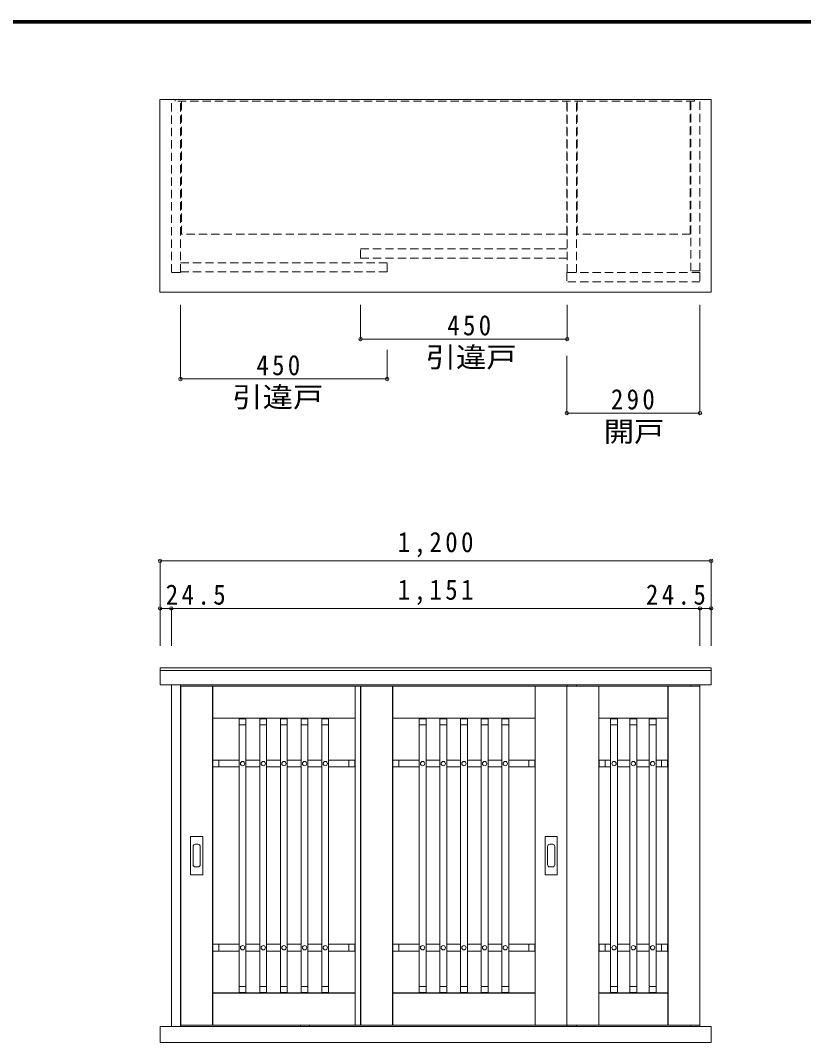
# Model space of a CAD drawing. Units: millimetres at full size, sheet at 1:15. Extents: x -2920 to 2930, y -2153 to 2088.
# Drawn here: x -1208 to 498, y -138 to 2088 of the extents above; entities that cross this region are included whole.
import ezdxf
from ezdxf.enums import TextEntityAlignment as Align

# ---------------------------------------------------------------- set-up
doc = ezdxf.new("R2010")
doc.units = ezdxf.units.MM
doc.header["$LTSCALE"] = 15
doc.header["$PDMODE"] = 32
doc.header["$PDSIZE"] = 7.5
doc.linetypes.add('DASHED1', pattern=[1.8, 1.2, -0.6])
doc.layers.add('2-2', color=7, linetype='Continuous', lineweight=18)
doc.layers.add('F-1', color=6, linetype='Continuous')
doc.styles.add('ＭＳ ゴシック', font='')
doc.styles.get('ＭＳ ゴシック').set_extended_font_data('MS Gothic')

msp = doc.modelspace()

# ---------------------------------------------------------------- linework, layer by layer
at = {"layer": '2-2'}
for p, q in [((-904.11, 1495.55), (-904.11, 1915.55)), ((296.39, 1915.55), (-904.11, 1915.55)), ((296.39, 1495.55), (296.39, 1915.55)), ((296.39, 1495.55), (-904.11, 1495.55)), ((-859.11, 1306.85), (-859.11, 1468.12)), ((-467.11, 1393.66), (-467.11, 1468.12)), ((-17.11, 1393.66), (-17.11, 1468.12)), ((271.89, 1232.58), (271.89, 1468.12)), ((-409.11, 1306.85), (-409.11, 1370.51)), ((-18.11, 1232.58), (-18.11, 1357.42)), ((-903.61, 910.98), (-903.61, 807.31)), ((296.39, 910.98), (296.39, 807.31)), ((-903.61, 807.31), (-903.61, 726.16)), ((-879.11, 807.31), (-879.11, 726.16)), ((271.89, 807.31), (271.89, 726.16)), ((296.39, 807.31), (296.39, 726.16)), ((-903.61, 641.02), (-903.61, 678.02)), ((296.39, 678.02), (-903.61, 678.02)), ((296.39, 672.02), (-903.61, 672.02)), ((296.39, 641.02), (296.39, 678.02)), ((-903.61, 641.02), (296.39, 641.02)), ((-879.11, 641.02), (-879.11, -102.98)), ((-859.11, 641.02), (-859.11, -102.98)), ((-859.11, 638.02), (-259.61, 638.02)), ((-859.11, 638.02), (-858.61, 638.02)), ((-859.11, -99.98), (-859.11, 638.02)), ((-858.61, -99.98), (-858.61, 638.02)), ((-858.61, -99.98), (-858.61, 638.02)), ((-789.61, 638.02), (-789.11, 638.02)), ((-789.11, -99.98), (-789.11, 638.02)), ((-559.11, 638.02), (-18.11, 638.02)), ((-479.11, 638.02), (-478.61, 638.02)), ((-479.11, -99.98), (-479.11, 638.02)), ((-478.61, -99.98), (-478.61, 638.02)), ((-478.61, -99.98), (-478.61, 638.02)), ((-467.11, -99.98), (-467.11, 638.02)), ((-466.61, 638.02), (-466.61, -99.98)), ((-397.61, -99.98), (-397.61, 638.02)), ((-397.61, -99.98), (-397.61, 638.02)), ((-397.11, 638.02), (-397.61, 638.02)), ((-397.11, -99.98), (-397.11, 638.02)), ((-86.61, 638.02), (-87.11, 638.02)), ((-87.11, -99.98), (-87.11, 638.02)), ((-18.11, 638.02), (-18.11, -99.98)), ((-17.61, 638.02), (-17.61, -99.98)), ((-17.61, -99.98), (-17.61, 638.02)), ((-17.11, 638.02), (-17.11, 641.02)), ((2.89, 638.02), (2.89, 641.02)), ((51.39, -99.98), (51.39, 638.02)), ((51.89, 638.02), (51.39, 638.02)), ((51.39, -99.98), (51.39, 638.02)), ((51.89, -99.98), (51.89, 638.02)), ((202.39, 638.02), (201.89, 638.02)), ((201.89, -99.98), (201.89, 638.02)), ((251.89, 638.02), (251.89, 641.02)), ((271.39, -99.98), (271.39, 638.02)), ((271.39, -99.98), (271.39, 638.02)), ((271.89, 638.02), (271.89, -99.98)), ((-479.11, 568.52), (-789.11, 568.52)), ((-479.11, 568.52), (-789.11, 568.52)), ((-479.11, 568.02), (-789.11, 568.02)), ((-731.61, 567.02), (-731.61, 554.02)), ((-716.61, 567.02), (-731.61, 567.02)), ((-716.61, 554.02), (-716.61, 567.02)), ((-686.61, 567.02), (-686.61, 554.02)), ((-671.61, 567.02), (-686.61, 567.02)), ((-671.61, 554.02), (-671.61, 567.02)), ((-641.61, 567.02), (-641.61, 554.02)), ((-626.61, 567.02), (-641.61, 567.02)), ((-626.61, 554.02), (-626.61, 567.02)), ((-596.61, 567.02), (-596.61, 554.02)), ((-581.61, 567.02), (-596.61, 567.02)), ((-581.61, 554.02), (-581.61, 567.02)), ((-551.61, 567.02), (-551.61, 554.02)), ((-536.61, 567.02), (-551.61, 567.02)), ((-536.61, 554.02), (-536.61, 567.02)), ((-397.11, 568.52), (-87.11, 568.52)), ((-397.11, 568.52), (-87.11, 568.52)), ((-397.11, 568.02), (-87.11, 568.02)), ((-339.61, 554.02), (-339.61, 567.02)), ((-339.61, 567.02), (-324.61, 567.02)), ((-324.61, 567.02), (-324.61, 554.02)), ((-294.61, 554.02), (-294.61, 567.02)), ((-294.61, 567.02), (-279.61, 567.02)), ((-279.61, 567.02), (-279.61, 554.02)), ((-249.61, 554.02), (-249.61, 567.02)), ((-249.61, 567.02), (-234.61, 567.02)), ((-234.61, 567.02), (-234.61, 554.02)), ((-204.61, 554.02), (-204.61, 567.02)), ((-204.61, 567.02), (-189.61, 567.02)), ((-189.61, 567.02), (-189.61, 554.02)), ((-159.61, 554.02), (-159.61, 567.02)), ((-159.61, 567.02), (-144.61, 567.02)), ((-144.61, 567.02), (-144.61, 554.02)), ((51.89, 568.52), (201.89, 568.52)), ((201.89, 568.52), (51.89, 568.52)), ((201.89, 568.02), (51.89, 568.02)), ((77.39, 554.02), (77.39, 567.02)), ((77.39, 567.02), (92.39, 567.02)), ((92.39, 567.02), (92.39, 554.02)), ((119.39, 554.02), (119.39, 567.02)), ((119.39, 567.02), (134.39, 567.02)), ((134.39, 567.02), (134.39, 554.02)), ((161.39, 554.02), (161.39, 567.02)), ((161.39, 567.02), (176.39, 567.02)), ((176.39, 567.02), (176.39, 554.02)), ((-731.61, 554.02), (-716.61, 554.02)), ((-731.61, -15.98), (-731.61, 554.02)), ((-716.61, -15.98), (-716.61, 554.02)), ((-686.61, 554.02), (-671.61, 554.02)), ((-686.61, -15.98), (-686.61, 554.02)), ((-671.61, -15.98), (-671.61, 554.02)), ((-641.61, 554.02), (-626.61, 554.02)), ((-641.61, -15.98), (-641.61, 554.02)), ((-626.61, -15.98), (-626.61, 554.02)), ((-596.61, 554.02), (-581.61, 554.02)), ((-596.61, -15.98), (-596.61, 554.02)), ((-581.61, -15.98), (-581.61, 554.02)), ((-551.61, 554.02), (-536.61, 554.02)), ((-551.61, -15.98), (-551.61, 554.02)), ((-536.61, -15.98), (-536.61, 554.02)), ((-324.61, 554.02), (-339.61, 554.02)), ((-339.61, -15.98), (-339.61, 554.02)), ((-324.61, -15.98), (-324.61, 554.02)), ((-279.61, 554.02), (-294.61, 554.02)), ((-294.61, -15.98), (-294.61, 554.02)), ((-279.61, -15.98), (-279.61, 554.02)), ((-234.61, 554.02), (-249.61, 554.02)), ((-249.61, -15.98), (-249.61, 554.02)), ((-234.61, -15.98), (-234.61, 554.02)), ((-189.61, 554.02), (-204.61, 554.02)), ((-204.61, -15.98), (-204.61, 554.02)), ((-189.61, -15.98), (-189.61, 554.02)), ((-144.61, 554.02), (-159.61, 554.02)), ((-159.61, -15.98), (-159.61, 554.02)), ((-144.61, -15.98), (-144.61, 554.02)), ((92.39, 554.02), (77.39, 554.02)), ((77.39, -15.98), (77.39, 554.02)), ((92.39, -15.98), (92.39, 554.02)), ((134.39, 554.02), (119.39, 554.02)), ((119.39, -15.98), (119.39, 554.02)), ((134.39, -15.98), (134.39, 554.02)), ((176.39, 554.02), (161.39, 554.02)), ((161.39, -15.98), (161.39, 554.02)), ((176.39, -15.98), (176.39, 554.02)), ((-775.61, 477.02), (-788.61, 477.02)), ((-788.61, 477.02), (-788.61, 462.02)), ((-775.61, 462.02), (-775.61, 477.02)), ((-731.61, 477.02), (-775.61, 477.02)), ((-686.61, 477.02), (-716.61, 477.02)), ((-641.61, 477.02), (-671.61, 477.02)), ((-596.61, 477.02), (-626.61, 477.02)), ((-551.61, 477.02), (-581.61, 477.02)), ((-492.61, 477.02), (-536.61, 477.02)), ((-479.61, 477.02), (-492.61, 477.02)), ((-492.61, 477.02), (-492.61, 462.02)), ((-479.61, 462.02), (-479.61, 477.02)), ((-396.61, 477.02), (-383.61, 477.02)), ((-396.61, 462.02), (-396.61, 477.02)), ((-383.61, 477.02), (-383.61, 462.02)), ((-383.61, 477.02), (-339.61, 477.02)), ((-324.61, 477.02), (-294.61, 477.02)), ((-279.61, 477.02), (-249.61, 477.02)), ((-234.61, 477.02), (-204.61, 477.02)), ((-189.61, 477.02), (-159.61, 477.02)), ((-144.61, 477.02), (-100.61, 477.02)), ((-100.61, 477.02), (-87.61, 477.02)), ((-100.61, 462.02), (-100.61, 477.02)), ((-87.61, 477.02), (-87.61, 462.02)), ((52.39, 477.02), (65.39, 477.02)), ((52.39, 462.02), (52.39, 477.02)), ((65.39, 477.02), (65.39, 462.02)), ((65.39, 477.02), (77.39, 477.02)), ((92.39, 477.02), (119.39, 477.02)), ((134.39, 477.02), (161.39, 477.02)), ((176.39, 477.02), (188.39, 477.02)), ((188.39, 477.02), (201.39, 477.02)), ((188.39, 462.02), (188.39, 477.02)), ((201.39, 477.02), (201.39, 462.02)), ((-788.61, 462.02), (-775.61, 462.02)), ((-731.61, 462.02), (-775.61, 462.02)), ((-686.61, 462.02), (-716.61, 462.02)), ((-641.61, 462.02), (-671.61, 462.02)), ((-596.61, 462.02), (-626.61, 462.02)), ((-551.61, 462.02), (-581.61, 462.02)), ((-492.61, 462.02), (-536.61, 462.02)), ((-492.61, 462.02), (-479.61, 462.02)), ((-383.61, 462.02), (-396.61, 462.02)), ((-383.61, 462.02), (-339.61, 462.02)), ((-324.61, 462.02), (-294.61, 462.02)), ((-279.61, 462.02), (-249.61, 462.02)), ((-234.61, 462.02), (-204.61, 462.02)), ((-189.61, 462.02), (-159.61, 462.02)), ((-144.61, 462.02), (-100.61, 462.02)), ((-87.61, 462.02), (-100.61, 462.02)), ((65.39, 462.02), (52.39, 462.02)), ((65.39, 462.02), (77.39, 462.02)), ((92.39, 462.02), (119.39, 462.02)), ((134.39, 462.02), (161.39, 462.02)), ((176.39, 462.02), (188.39, 462.02)), ((201.39, 462.02), (188.39, 462.02)), ((-837.36, 310.52), (-837.36, 227.52)), ((-810.86, 310.52), (-837.36, 310.52)), ((-821.36, 293.77), (-826.86, 293.77)), ((-810.86, 227.52), (-810.86, 310.52)), ((-65.36, 310.52), (-38.86, 310.52)), ((-65.36, 227.52), (-65.36, 310.52)), ((-54.86, 293.77), (-49.36, 293.77)), ((-38.86, 310.52), (-38.86, 227.52)), ((-831.86, 288.77), (-831.86, 249.27)), ((-816.36, 249.27), (-816.36, 288.77)), ((-59.86, 249.27), (-59.86, 288.77)), ((-44.36, 288.77), (-44.36, 249.27)), ((-837.36, 227.52), (-810.86, 227.52)), ((-826.86, 244.27), (-821.36, 244.27)), ((-38.86, 227.52), (-65.36, 227.52)), ((-49.36, 244.27), (-54.86, 244.27)), ((-788.61, 76.02), (-788.61, 61.02)), ((-775.61, 76.02), (-788.61, 76.02)), ((-775.61, 61.02), (-775.61, 76.02)), ((-775.61, 76.02), (-731.61, 76.02)), ((-716.61, 76.02), (-686.61, 76.02)), ((-671.61, 76.02), (-641.61, 76.02)), ((-626.61, 76.02), (-596.61, 76.02)), ((-581.61, 76.02), (-551.61, 76.02)), ((-536.61, 76.02), (-492.61, 76.02)), ((-492.61, 76.02), (-492.61, 61.02)), ((-479.61, 76.02), (-492.61, 76.02)), ((-479.61, 61.02), (-479.61, 76.02)), ((-396.61, 76.02), (-383.61, 76.02)), ((-396.61, 61.02), (-396.61, 76.02)), ((-383.61, 76.02), (-383.61, 61.02)), ((-339.61, 76.02), (-383.61, 76.02)), ((-294.61, 76.02), (-324.61, 76.02)), ((-249.61, 76.02), (-279.61, 76.02)), ((-204.61, 76.02), (-234.61, 76.02)), ((-159.61, 76.02), (-189.61, 76.02)), ((-100.61, 76.02), (-144.61, 76.02)), ((-100.61, 76.02), (-87.61, 76.02)), ((-100.61, 61.02), (-100.61, 76.02)), ((-87.61, 76.02), (-87.61, 61.02)), ((52.39, 76.02), (65.39, 76.02)), ((52.39, 61.02), (52.39, 76.02)), ((65.39, 76.02), (65.39, 61.02)), ((77.39, 76.02), (65.39, 76.02)), ((119.39, 76.02), (92.39, 76.02)), ((161.39, 76.02), (134.39, 76.02)), ((188.39, 76.02), (176.39, 76.02)), ((188.39, 76.02), (201.39, 76.02)), ((188.39, 61.02), (188.39, 76.02)), ((201.39, 76.02), (201.39, 61.02)), ((-788.61, 61.02), (-775.61, 61.02)), ((-775.61, 61.02), (-731.61, 61.02)), ((-716.61, 61.02), (-686.61, 61.02)), ((-671.61, 61.02), (-641.61, 61.02)), ((-626.61, 61.02), (-596.61, 61.02)), ((-581.61, 61.02), (-551.61, 61.02)), ((-536.61, 61.02), (-492.61, 61.02)), ((-492.61, 61.02), (-479.61, 61.02)), ((-383.61, 61.02), (-396.61, 61.02)), ((-339.61, 61.02), (-383.61, 61.02)), ((-294.61, 61.02), (-324.61, 61.02)), ((-249.61, 61.02), (-279.61, 61.02)), ((-204.61, 61.02), (-234.61, 61.02)), ((-159.61, 61.02), (-189.61, 61.02)), ((-100.61, 61.02), (-144.61, 61.02)), ((-87.61, 61.02), (-100.61, 61.02)), ((65.39, 61.02), (52.39, 61.02)), ((77.39, 61.02), (65.39, 61.02)), ((119.39, 61.02), (92.39, 61.02)), ((161.39, 61.02), (134.39, 61.02)), ((188.39, 61.02), (176.39, 61.02)), ((201.39, 61.02), (188.39, 61.02)), ((-731.61, -15.98), (-731.61, -28.98)), ((-716.61, -15.98), (-731.61, -15.98)), ((-716.61, -28.98), (-716.61, -15.98)), ((-686.61, -15.98), (-686.61, -28.98)), ((-671.61, -15.98), (-686.61, -15.98)), ((-671.61, -28.98), (-671.61, -15.98)), ((-641.61, -15.98), (-641.61, -28.98)), ((-626.61, -15.98), (-641.61, -15.98)), ((-626.61, -28.98), (-626.61, -15.98)), ((-596.61, -15.98), (-596.61, -28.98)), ((-581.61, -15.98), (-596.61, -15.98)), ((-581.61, -28.98), (-581.61, -15.98)), ((-551.61, -15.98), (-551.61, -28.98)), ((-536.61, -15.98), (-551.61, -15.98)), ((-536.61, -28.98), (-536.61, -15.98)), ((-339.61, -28.98), (-339.61, -15.98)), ((-339.61, -15.98), (-324.61, -15.98)), ((-324.61, -15.98), (-324.61, -28.98)), ((-294.61, -28.98), (-294.61, -15.98)), ((-294.61, -15.98), (-279.61, -15.98)), ((-279.61, -15.98), (-279.61, -28.98)), ((-249.61, -28.98), (-249.61, -15.98)), ((-249.61, -15.98), (-234.61, -15.98)), ((-234.61, -15.98), (-234.61, -28.98)), ((-204.61, -28.98), (-204.61, -15.98)), ((-204.61, -15.98), (-189.61, -15.98)), ((-189.61, -15.98), (-189.61, -28.98)), ((-159.61, -28.98), (-159.61, -15.98)), ((-159.61, -15.98), (-144.61, -15.98)), ((-144.61, -15.98), (-144.61, -28.98)), ((77.39, -28.98), (77.39, -15.98)), ((77.39, -15.98), (92.39, -15.98)), ((92.39, -15.98), (92.39, -28.98)), ((119.39, -28.98), (119.39, -15.98)), ((119.39, -15.98), (134.39, -15.98)), ((134.39, -15.98), (134.39, -28.98)), ((161.39, -28.98), (161.39, -15.98)), ((161.39, -15.98), (176.39, -15.98)), ((176.39, -15.98), (176.39, -28.98)), ((-789.11, -29.98), (-479.11, -29.98)), ((-789.11, -30.48), (-479.11, -30.48)), ((-789.11, -30.48), (-479.11, -30.48)), ((-731.61, -28.98), (-716.61, -28.98)), ((-686.61, -28.98), (-671.61, -28.98)), ((-641.61, -28.98), (-626.61, -28.98)), ((-596.61, -28.98), (-581.61, -28.98)), ((-551.61, -28.98), (-536.61, -28.98)), ((-87.11, -29.98), (-397.11, -29.98)), ((-87.11, -30.48), (-397.11, -30.48)), ((-87.11, -30.48), (-397.11, -30.48)), ((-324.61, -28.98), (-339.61, -28.98)), ((-279.61, -28.98), (-294.61, -28.98)), ((-234.61, -28.98), (-249.61, -28.98)), ((-189.61, -28.98), (-204.61, -28.98)), ((-144.61, -28.98), (-159.61, -28.98)), ((51.89, -29.98), (201.89, -29.98)), ((201.89, -30.48), (51.89, -30.48)), ((51.89, -30.48), (201.89, -30.48)), ((92.39, -28.98), (77.39, -28.98)), ((134.39, -28.98), (119.39, -28.98)), ((176.39, -28.98), (161.39, -28.98)), ((-903.61, -137.98), (-903.61, -102.98)), ((-903.61, -102.98), (296.39, -102.98)), ((-259.61, -99.98), (-859.11, -99.98)), ((-859.11, -99.98), (-858.61, -99.98)), ((-858.61, -99.98), (-858.11, -99.98)), ((-789.61, -99.98), (-789.11, -99.98)), ((-598.11, -102.98), (-598.11, -99.98)), ((-578.11, -102.98), (-578.11, -99.98)), ((-559.61, -99.98), (-559.11, -99.98)), ((-18.11, -99.98), (-559.11, -99.98)), ((-479.11, -99.98), (-478.61, -99.98)), ((-466.61, -99.98), (-467.11, -99.98)), ((-397.11, -99.98), (-397.61, -99.98)), ((-86.61, -99.98), (-87.11, -99.98)), ((-17.61, -99.98), (-18.11, -99.98)), ((271.39, -99.98), (-17.61, -99.98)), ((-17.11, -102.98), (-17.11, -99.98)), ((2.89, -102.98), (2.89, -99.98)), ((51.89, -99.98), (51.39, -99.98)), ((202.39, -99.98), (201.89, -99.98)), ((251.89, -102.98), (251.89, -99.98)), ((271.89, -99.98), (271.39, -99.98)), ((271.89, -102.98), (271.89, -99.98)), ((296.39, -102.98), (296.39, -137.98)), ((-903.61, -137.98), (296.39, -137.98))]:
    msp.add_line(p, q, dxfattribs=at)
at = {"layer": '2-2', "linetype": 'DASHED1'}
for p, q in [((-879.11, 1538.55), (-879.11, 1915.55)), ((259.89, 1912.05), (259.89, 1915.55)), ((271.89, 1542.05), (271.89, 1915.55)), ((-859.11, 1538.55), (-859.11, 1912.05)), ((-857.11, 1622.05), (-857.11, 1912.05)), ((-18.11, 1622.05), (-18.11, 1912.05)), ((-17.11, 1538.55), (-17.11, 1912.05)), ((2.89, 1538.55), (2.89, 1912.05)), ((4.89, 1622.05), (4.89, 1912.05)), ((250.89, 1622.05), (250.89, 1912.05)), ((251.89, 1542.05), (251.89, 1912.05)), ((-18.11, 1622.05), (-857.11, 1622.05)), ((250.89, 1622.05), (4.89, 1622.05)), ((-17.11, 1590.05), (-467.11, 1590.05)), ((-409.11, 1560.05), (-859.11, 1560.05)), ((-409.11, 1540.05), (-409.11, 1560.05)), ((-859.11, 1538.55), (-879.11, 1538.55)), ((-409.11, 1540.05), (-859.11, 1540.05)), ((271.89, 1538.55), (-18.11, 1538.55)), ((-18.11, 1538.55), (-18.11, 1518.55)), ((271.89, 1542.05), (251.89, 1542.05))]:
    msp.add_line(p, q, dxfattribs=at)
at = {"layer": '2-2', "color": 4}
for p, q in [((-17.11, 1393.66), (-467.11, 1393.66)), ((-409.11, 1306.85), (-859.11, 1306.85)), ((271.89, 1232.58), (-18.11, 1232.58)), ((296.39, 910.98), (-903.61, 910.98)), ((-879.11, 807.31), (-903.61, 807.31)), ((271.89, 807.31), (-879.11, 807.31)), ((296.39, 807.31), (271.89, 807.31))]:
    msp.add_line(p, q, dxfattribs=at)
at = {"layer": '2-2', "linetype": 'DASHED1'}
for points in [[(259.89, 1912.05), (-871.11, 1912.05), (-871.11, 1915.55)], [(-17.11, 1570.05), (-467.11, 1570.05), (-467.11, 1590.05)], [(271.89, 1538.55), (271.89, 1518.55), (-18.11, 1518.55)]]:
    msp.add_lwpolyline(points, dxfattribs=at)
at = {"layer": '2-2'}
for points in [[(-789.61, 638.02), (-789.61, -99.98), (-789.61, 638.02)], [(-466.61, -99.98), (-466.61, 638.02), (-467.11, 638.02)], [(-86.61, 638.02), (-86.61, -99.98), (-86.61, 638.02)], [(-18.11, 638.02), (271.89, 638.02), (271.89, 641.02)], [(202.39, 638.02), (202.39, -99.98), (202.39, 638.02)]]:
    msp.add_lwpolyline(points, dxfattribs=at)
for centre in [(-724.11, 469.52), (-679.11, 469.52), (-634.11, 469.52), (-589.11, 469.52), (-544.11, 469.52), (-332.11, 469.52), (-287.11, 469.52), (-242.11, 469.52), (-197.11, 469.52), (-152.11, 469.52), (84.89, 469.52), (126.89, 469.52), (168.89, 469.52), (-724.11, 68.52), (-679.11, 68.52), (-634.11, 68.52), (-589.11, 68.52), (-544.11, 68.52), (-332.11, 68.52), (-287.11, 68.52), (-242.11, 68.52), (-197.11, 68.52), (-152.11, 68.52), (84.89, 68.52), (126.89, 68.52), (168.89, 68.52)]:
    msp.add_circle(centre, 4.75, dxfattribs=at)
for centre, start, end in [((-826.86, 288.77), 90, 180), ((-821.36, 288.77), 0, 90), ((-54.86, 288.77), 90, 180), ((-49.36, 288.77), 0, 90), ((-826.86, 249.27), 180, 270), ((-821.36, 249.27), 270, 0), ((-54.86, 249.27), 180, 270), ((-49.36, 249.27), 270, 0)]:
    msp.add_arc(centre, 5, start, end, dxfattribs=at)
at = {"layer": '2-2', "color": 4}
for p in [(-467.11, 1393.66), (-17.11, 1393.66), (-859.11, 1306.85), (-409.11, 1306.85), (-18.11, 1232.58), (271.89, 1232.58), (-903.61, 910.98), (296.39, 910.98), (-903.61, 807.31), (-879.11, 807.31), (271.89, 807.31), (296.39, 807.31)]:
    msp.add_point(p, dxfattribs=at)
at = {"layer": 'F-1'}
for p, q in [((-2920.04, 2087.5), (2929.96, 2087.5)), ((-2920.04, 2085), (2929.96, 2085)), ((-2920.04, 2082.5), (2929.96, 2082.5))]:
    msp.add_line(p, q, dxfattribs=at)

# ---------------------------------------------------------------- texts
at = {"layer": '2-2', "style": 'ＭＳ ゴシック', "width": 1.1}
for s, p in [('引違戸', (-325.2, 1319.06)), ('引違戸', (-746.28, 1232.24)), ('開戸', (62.47, 1157.3))]:
    msp.add_text(s, height=43.99, dxfattribs=at).set_placement(p, align=Align.BOTTOM_LEFT)
at = {"layer": '2-2', "char_height": 43.99, "attachment_point": 7, "style": 'ＭＳ ゴシック'}
for s, insert in [('\\T1.27;\\W0.9;450', (-278.23, 1401.16)), ('\\T1.27;\\W0.9;450', (-693.97, 1314.35)), ('\\T1.27;\\W0.9;290', (78.14, 1240.08)), ('\\T1.28;\\W0.9;1,200', (-386.11, 918.48)), ('\\T1.28;\\W0.9;1,151', (-386.11, 814.81)), ('\\T1.28;\\W0.9;24.5', (-891.28, 814.81)), ('\\T1.28;\\W0.9;24.5', (154.3, 814.81))]:
    msp.add_mtext(s, dxfattribs=dict(at, insert=insert))

doc.saveas('drawing.dxf')
